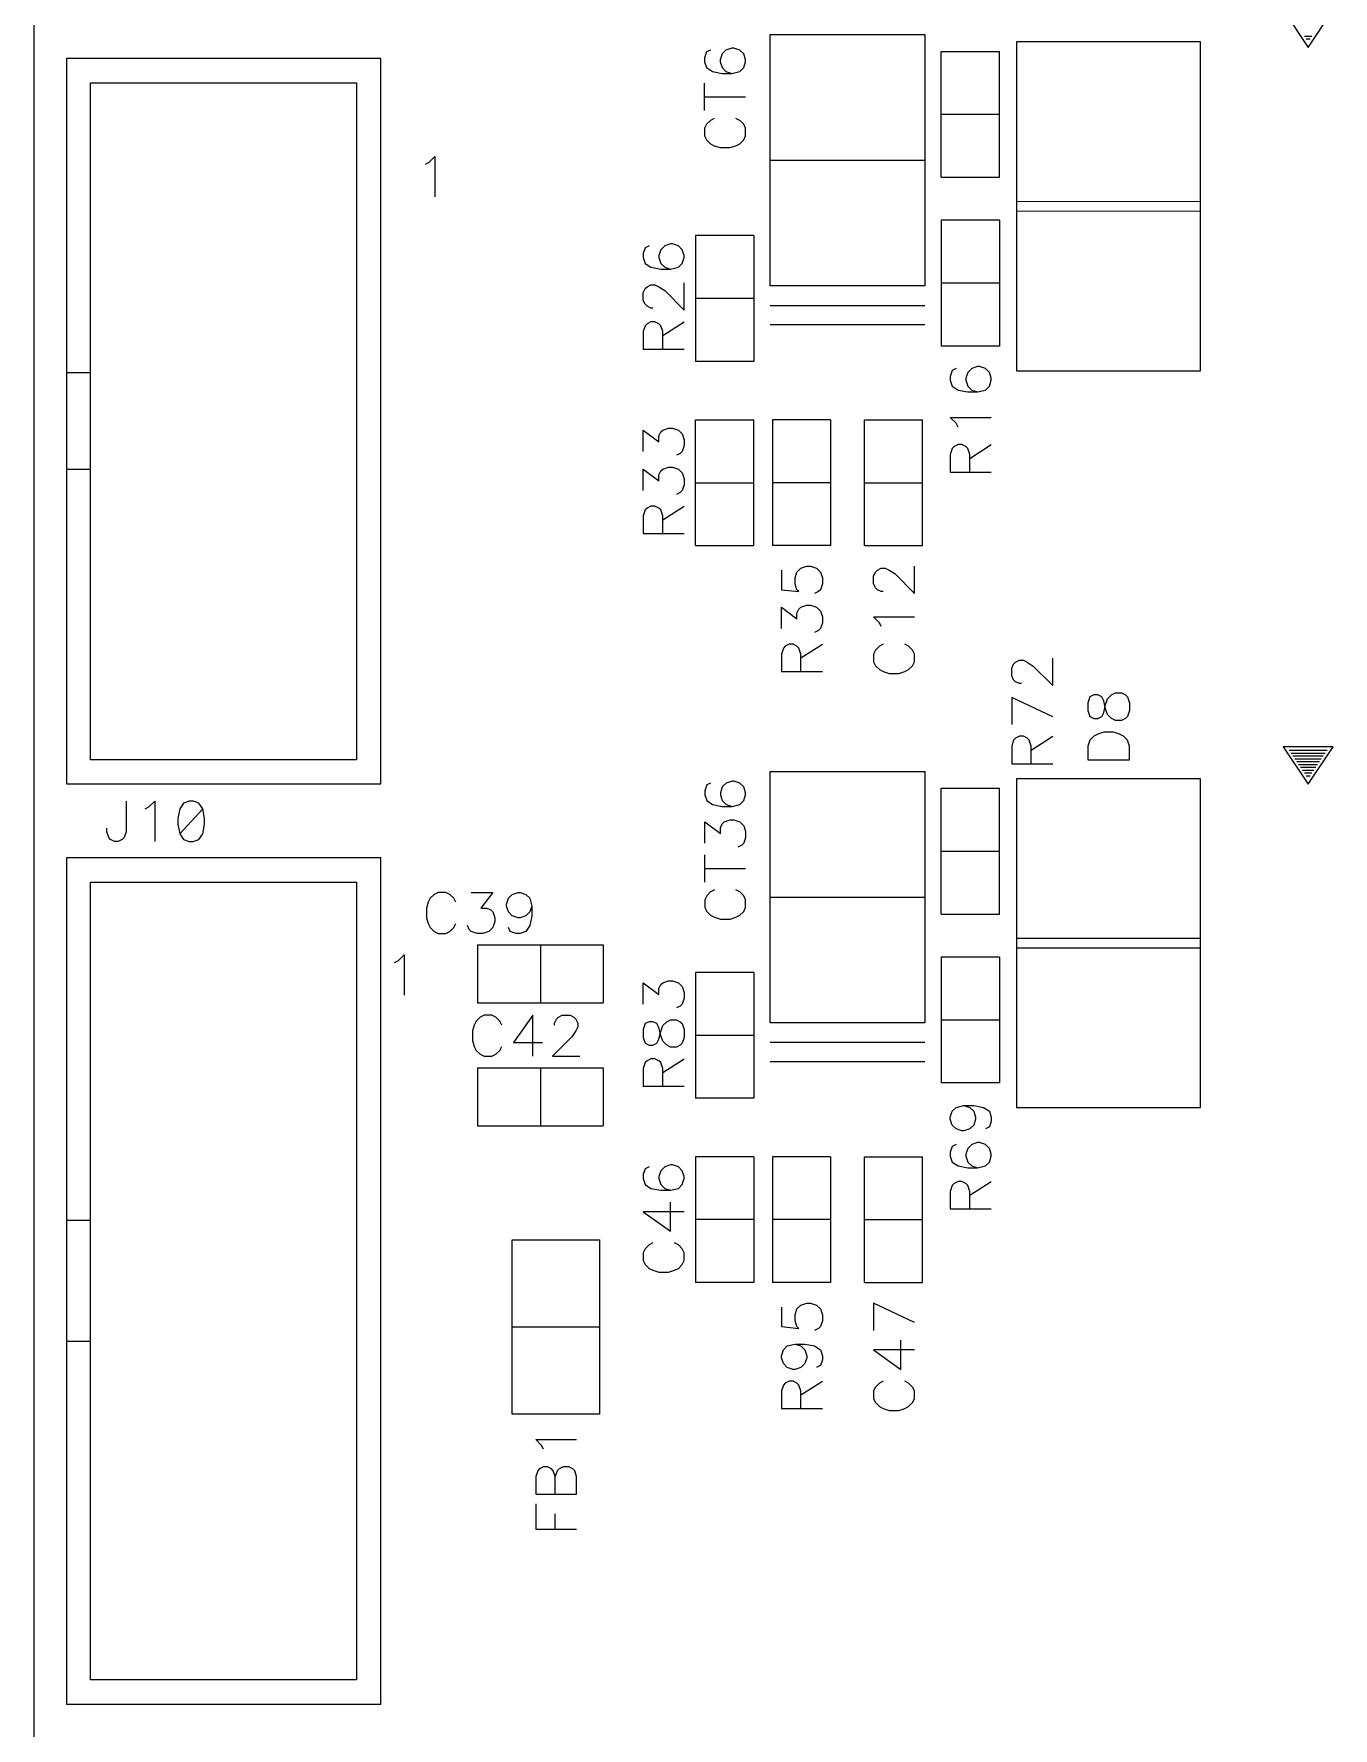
# Model space of a CAD drawing. Extents: x 295 to 953, y 10 to 290.
# Drawn here: x 522.5 to 581.6, y 143.4 to 220.5 of the extents above; entities that cross this region are included whole.
import ezdxf

# ---------------------------------------------------------------- set-up
doc = ezdxf.new("R2010")
doc.units = 0
doc.header["$LTSCALE"] = 5
doc.header["$MEASUREMENT"] = 0
doc.layers.add('DV-DPO-A6_TSK', color=14, linetype='CONTINUOUS')

msp = doc.modelspace()

# ---------------------------------------------------------------- linework, layer by layer
at = {"layer": 'DV-DPO-A6_TSK', "color": 7}
for p, q in [((522.478, 271.397), (522.478, 75.599)), ((579.313, 221.552), (580.447, 219.848)), ((580.447, 219.848), (581.587, 221.552)), ((553.256, 219.725), (553.077, 219.636)), ((553.966, 219.725), (553.793, 219.546)), ((554.234, 219.815), (553.966, 219.725)), ((554.324, 219.815), (554.234, 219.815)), ((554.592, 219.725), (554.324, 219.815)), ((554.771, 219.546), (554.592, 219.725)), ((555.978, 208.991), (555.978, 220.429)), ((555.978, 220.429), (563.013, 220.429)), ((563.013, 220.429), (563.013, 208.991)), ((567.187, 220.094), (567.187, 205.135)), ((575.552, 220.094), (567.187, 220.094)), ((575.552, 205.135), (575.552, 220.094)), ((580.28, 220.362), (580.621, 220.362)), ((580.364, 220.234), (580.537, 220.234)), ((523.958, 219.334), (523.958, 186.337)), ((538.258, 219.334), (523.958, 219.334)), ((538.258, 186.337), (538.258, 219.334)), ((553.077, 219.636), (552.988, 219.367)), ((552.988, 219.367), (552.988, 219.189)), ((552.988, 219.189), (553.077, 218.926)), ((553.077, 218.926), (553.346, 218.747)), ((553.793, 219.546), (553.703, 219.278)), ((553.703, 219.278), (553.703, 219.189)), ((553.703, 219.189), (553.793, 218.926)), ((553.793, 218.926), (553.966, 218.747)), ((554.592, 218.747), (554.771, 218.926)), ((554.854, 219.278), (554.771, 219.546)), ((554.771, 218.926), (554.854, 219.189)), ((554.854, 219.189), (554.854, 219.278)), ((563.762, 213.942), (563.762, 219.664)), ((563.762, 219.664), (566.405, 219.664)), ((566.405, 213.942), (566.405, 219.664)), ((525.059, 187.432), (525.059, 218.233)), ((525.059, 218.233), (537.157, 218.233)), ((537.157, 218.233), (537.157, 187.432)), ((552.988, 216.97), (552.988, 218.216)), ((553.346, 218.747), (553.793, 218.658)), ((553.793, 218.658), (554.234, 218.658)), ((553.966, 218.747), (554.234, 218.658)), ((554.234, 218.658), (554.592, 218.747)), ((552.988, 217.591), (554.854, 217.591)), ((563.762, 216.803), (566.405, 216.803)), ((553.077, 216.35), (552.988, 216.171)), ((552.988, 216.171), (552.988, 215.814)), ((553.256, 216.523), (553.077, 216.35)), ((553.435, 216.613), (553.256, 216.523)), ((554.592, 216.523), (554.413, 216.613)), ((554.771, 216.35), (554.592, 216.523)), ((554.854, 216.171), (554.771, 216.35)), ((554.854, 215.814), (554.854, 216.171)), ((552.988, 215.814), (553.077, 215.635)), ((553.077, 215.635), (553.256, 215.456)), ((553.256, 215.456), (553.435, 215.372)), ((553.435, 215.372), (553.703, 215.283)), ((553.703, 215.283), (554.145, 215.283)), ((554.145, 215.283), (554.413, 215.372)), ((554.413, 215.372), (554.592, 215.456)), ((554.592, 215.456), (554.771, 215.635)), ((554.771, 215.635), (554.854, 215.814)), ((540.287, 214.534), (540.46, 214.623)), ((540.46, 214.623), (540.722, 214.886)), ((540.722, 214.886), (540.722, 213.047)), ((555.978, 214.707), (563.013, 214.707)), ((563.762, 213.942), (566.405, 213.942)), ((575.547, 212.824), (567.187, 212.835)), ((575.552, 212.394), (567.187, 212.382)), ((552.586, 211.282), (552.586, 205.56)), ((555.229, 211.282), (552.586, 211.282)), ((555.229, 211.282), (555.229, 205.56)), ((563.762, 211.98), (563.762, 206.258)), ((566.405, 211.98), (563.762, 211.98)), ((566.405, 211.98), (566.405, 206.258)), ((550.289, 210.728), (550.2, 210.466)), ((550.2, 210.466), (550.2, 210.287)), ((550.468, 210.818), (550.289, 210.728)), ((550.999, 210.639), (550.909, 210.376)), ((551.178, 210.818), (550.999, 210.639)), ((551.44, 210.907), (551.178, 210.818)), ((551.53, 210.907), (551.44, 210.907)), ((551.798, 210.818), (551.53, 210.907)), ((551.977, 210.639), (551.798, 210.818)), ((552.066, 210.376), (551.977, 210.639)), ((550.2, 210.287), (550.289, 210.019)), ((550.289, 210.019), (550.552, 209.84)), ((550.552, 209.84), (550.999, 209.756)), ((550.909, 210.376), (550.909, 210.287)), ((550.909, 210.287), (550.999, 210.019)), ((550.999, 210.019), (551.178, 209.84)), ((550.999, 209.756), (551.44, 209.756)), ((551.178, 209.84), (551.44, 209.756)), ((551.44, 209.756), (551.798, 209.84)), ((551.798, 209.84), (551.977, 210.019)), ((551.977, 210.019), (552.066, 210.287)), ((552.066, 210.287), (552.066, 210.376)), ((550.289, 208.868), (550.378, 208.957)), ((550.378, 208.957), (550.552, 209.041)), ((550.552, 209.041), (550.73, 209.041)), ((550.73, 209.041), (550.909, 208.957)), ((550.909, 208.957), (551.178, 208.778)), ((552.066, 207.89), (552.066, 209.13)), ((563.013, 208.991), (555.978, 208.991)), ((566.405, 209.119), (563.762, 209.119)), ((550.2, 208.689), (550.289, 208.868)), ((550.2, 208.331), (550.2, 208.689)), ((550.289, 208.158), (550.2, 208.331)), ((550.378, 208.069), (550.289, 208.158)), ((551.178, 208.778), (552.066, 207.89)), ((555.229, 208.421), (552.586, 208.421)), ((550.552, 207.979), (550.378, 208.069)), ((550.641, 207.979), (550.552, 207.979)), ((555.978, 208.108), (563.013, 208.108)), ((550.289, 207.18), (550.2, 206.912)), ((550.2, 206.912), (550.2, 206.113)), ((550.378, 207.269), (550.289, 207.18)), ((550.552, 207.359), (550.378, 207.269)), ((550.73, 207.359), (550.552, 207.359)), ((550.909, 207.269), (550.73, 207.359)), ((550.999, 207.18), (550.909, 207.269)), ((551.088, 206.912), (550.999, 207.18)), ((551.088, 206.733), (552.066, 207.359)), ((551.088, 206.113), (551.088, 206.912)), ((555.978, 207.23), (563.013, 207.23)), ((550.2, 206.113), (552.066, 206.113)), ((566.405, 206.258), (563.762, 206.258)), ((555.229, 205.56), (552.586, 205.56)), ((564.259, 205.14), (564.17, 204.878)), ((564.438, 205.23), (564.259, 205.14)), ((564.969, 205.051), (564.879, 204.788)), ((565.148, 205.23), (564.969, 205.051)), ((565.41, 205.319), (565.148, 205.23)), ((565.5, 205.319), (565.41, 205.319)), ((565.768, 205.23), (565.5, 205.319)), ((565.947, 205.051), (565.768, 205.23)), ((566.036, 204.788), (565.947, 205.051)), ((567.187, 205.135), (575.552, 205.135)), ((525.059, 205.034), (523.958, 205.034)), ((564.17, 204.878), (564.17, 204.699)), ((564.17, 204.699), (564.259, 204.431)), ((564.259, 204.431), (564.522, 204.252)), ((564.879, 204.788), (564.879, 204.699)), ((564.879, 204.699), (564.969, 204.431)), ((564.969, 204.431), (565.148, 204.252)), ((565.768, 204.252), (565.947, 204.431)), ((565.947, 204.431), (566.036, 204.699)), ((566.036, 204.699), (566.036, 204.788)), ((564.522, 204.252), (564.969, 204.168)), ((564.969, 204.168), (565.41, 204.168)), ((565.148, 204.252), (565.41, 204.168)), ((565.41, 204.168), (565.768, 204.252)), ((552.586, 197.178), (552.586, 202.9)), ((552.586, 202.9), (555.229, 202.9)), ((555.229, 197.178), (555.229, 202.9)), ((556.078, 202.9), (556.078, 197.178)), ((558.721, 202.9), (556.078, 202.9)), ((558.721, 202.9), (558.721, 197.178)), ((560.269, 197.178), (560.269, 202.9)), ((560.269, 202.9), (562.912, 202.9)), ((562.912, 197.178), (562.912, 202.9)), ((564.438, 202.743), (564.17, 203.011)), ((564.17, 203.011), (566.036, 203.011)), ((564.522, 202.57), (564.438, 202.743)), ((550.2, 201.458), (550.2, 202.436)), ((550.2, 202.436), (550.909, 201.905)), ((550.909, 202.173), (550.999, 202.346)), ((550.909, 201.905), (550.909, 202.173)), ((550.999, 202.346), (551.088, 202.436)), ((551.088, 202.436), (551.351, 202.525)), ((551.351, 202.525), (551.53, 202.525)), ((551.53, 202.525), (551.798, 202.436)), ((551.798, 202.436), (551.977, 202.257)), ((551.977, 202.257), (552.066, 201.994)), ((552.066, 201.994), (552.066, 201.726)), ((551.887, 201.374), (551.708, 201.285)), ((551.977, 201.458), (551.887, 201.374)), ((552.066, 201.726), (551.977, 201.458)), ((564.259, 201.592), (564.17, 201.324)), ((564.17, 201.324), (564.17, 200.525)), ((564.348, 201.681), (564.259, 201.592)), ((564.522, 201.771), (564.348, 201.681)), ((564.7, 201.771), (564.522, 201.771)), ((564.879, 201.681), (564.7, 201.771)), ((564.969, 201.592), (564.879, 201.681)), ((565.058, 201.324), (564.969, 201.592)), ((565.058, 201.145), (566.036, 201.771)), ((565.058, 200.525), (565.058, 201.324)), ((525.059, 200.637), (523.958, 200.637)), ((550.2, 199.687), (550.2, 200.659)), ((550.2, 200.659), (550.909, 200.128)), ((550.909, 200.396), (550.999, 200.575)), ((550.999, 200.575), (551.088, 200.659)), ((551.088, 200.659), (551.351, 200.748)), ((551.351, 200.748), (551.53, 200.748)), ((551.53, 200.748), (551.798, 200.659)), ((551.798, 200.659), (551.977, 200.486)), ((551.977, 200.486), (552.066, 200.217)), ((564.17, 200.525), (566.036, 200.525)), ((550.909, 200.128), (550.909, 200.396)), ((551.977, 199.687), (551.887, 199.597)), ((552.066, 199.949), (551.977, 199.687)), ((552.066, 200.217), (552.066, 199.949)), ((552.586, 200.039), (555.229, 200.039)), ((558.721, 200.039), (556.078, 200.039)), ((560.269, 200.039), (562.912, 200.039)), ((550.378, 198.887), (550.289, 198.798)), ((550.552, 198.977), (550.378, 198.887)), ((550.73, 198.977), (550.552, 198.977)), ((550.909, 198.887), (550.73, 198.977)), ((550.999, 198.798), (550.909, 198.887)), ((551.088, 198.351), (552.066, 198.977)), ((551.887, 199.597), (551.708, 199.508)), ((550.289, 198.798), (550.2, 198.53)), ((550.2, 198.53), (550.2, 197.731)), ((551.088, 198.53), (550.999, 198.798)), ((551.088, 197.731), (551.088, 198.53)), ((550.2, 197.731), (552.066, 197.731)), ((552.586, 197.178), (555.229, 197.178)), ((558.721, 197.178), (556.078, 197.178)), ((560.269, 197.178), (562.912, 197.178)), ((556.486, 196.06), (556.486, 195.171)), ((557.106, 195.708), (557.196, 195.971)), ((557.196, 195.971), (557.375, 196.149)), ((557.375, 196.149), (557.637, 196.239)), ((557.637, 196.239), (557.816, 196.239)), ((557.816, 196.239), (558.084, 196.149)), ((558.084, 196.149), (558.263, 195.971)), ((558.263, 195.971), (558.353, 195.708)), ((560.677, 195.797), (560.767, 195.971)), ((560.767, 195.971), (560.856, 196.06)), ((560.856, 196.06), (561.029, 196.149)), ((561.029, 196.149), (561.208, 196.149)), ((561.208, 196.149), (561.387, 196.06)), ((561.387, 196.06), (561.655, 195.887)), ((561.655, 195.887), (562.544, 194.998)), ((562.544, 194.998), (562.544, 196.239)), ((556.486, 195.171), (557.285, 195.088)), ((557.106, 195.44), (557.106, 195.708)), ((557.196, 195.171), (557.106, 195.44)), ((557.285, 195.088), (557.196, 195.171)), ((558.174, 195.088), (557.995, 194.998)), ((558.263, 195.171), (558.174, 195.088)), ((558.353, 195.44), (558.263, 195.171)), ((558.353, 195.708), (558.353, 195.44)), ((560.677, 195.44), (560.677, 195.797)), ((560.767, 195.261), (560.677, 195.44)), ((560.856, 195.171), (560.767, 195.261)), ((561.029, 195.088), (560.856, 195.171)), ((561.119, 195.088), (561.029, 195.088)), ((556.486, 193.4), (556.486, 194.372)), ((556.486, 194.372), (557.196, 193.842)), ((557.196, 194.11), (557.285, 194.289)), ((557.285, 194.289), (557.375, 194.372)), ((557.375, 194.372), (557.637, 194.462)), ((557.637, 194.462), (557.816, 194.462)), ((557.816, 194.462), (558.084, 194.372)), ((558.084, 194.372), (558.263, 194.199)), ((557.196, 193.842), (557.196, 194.11)), ((558.263, 194.199), (558.353, 193.931)), ((558.353, 193.663), (558.263, 193.4)), ((558.353, 193.931), (558.353, 193.663)), ((560.945, 193.663), (560.677, 193.931)), ((560.677, 193.931), (562.544, 193.931)), ((561.029, 193.489), (560.945, 193.663)), ((558.174, 193.311), (557.995, 193.221)), ((558.263, 193.4), (558.174, 193.311)), ((556.576, 192.512), (556.486, 192.243)), ((556.486, 192.243), (556.486, 191.444)), ((556.665, 192.601), (556.576, 192.512)), ((556.838, 192.69), (556.665, 192.601)), ((557.017, 192.69), (556.838, 192.69)), ((557.196, 192.601), (557.017, 192.69)), ((557.285, 192.512), (557.196, 192.601)), ((557.375, 192.243), (557.285, 192.512)), ((557.375, 192.065), (558.353, 192.69)), ((557.375, 191.444), (557.375, 192.243)), ((560.767, 192.422), (560.677, 192.243)), ((560.677, 192.243), (560.677, 191.891)), ((560.945, 192.601), (560.767, 192.422)), ((561.119, 192.69), (560.945, 192.601)), ((562.275, 192.601), (562.096, 192.69)), ((562.454, 192.422), (562.275, 192.601)), ((562.544, 192.243), (562.454, 192.422)), ((562.544, 191.891), (562.544, 192.243)), ((567.142, 191.869), (567.316, 191.958)), ((567.316, 191.958), (567.494, 191.958)), ((567.494, 191.958), (567.673, 191.869)), ((568.83, 190.807), (568.83, 192.048)), ((556.486, 191.444), (558.353, 191.444)), ((560.677, 191.891), (560.767, 191.712)), ((560.767, 191.712), (560.945, 191.534)), ((560.945, 191.534), (561.119, 191.444)), ((561.119, 191.444), (561.387, 191.355)), ((561.387, 191.355), (561.828, 191.355)), ((561.828, 191.355), (562.096, 191.444)), ((562.096, 191.444), (562.275, 191.534)), ((562.275, 191.534), (562.454, 191.712)), ((562.454, 191.712), (562.544, 191.891)), ((566.964, 191.606), (567.053, 191.78)), ((566.964, 191.249), (566.964, 191.606)), ((567.053, 191.07), (566.964, 191.249)), ((567.053, 191.78), (567.142, 191.869)), ((567.673, 191.869), (567.942, 191.696)), ((567.942, 191.696), (568.83, 190.807)), ((567.142, 190.98), (567.053, 191.07)), ((567.316, 190.897), (567.142, 190.98)), ((567.405, 190.897), (567.316, 190.897)), ((571.507, 190.388), (571.691, 190.478)), ((571.691, 190.478), (571.959, 190.478)), ((571.959, 190.478), (572.138, 190.388)), ((568.83, 189.388), (566.964, 190.271)), ((566.964, 190.271), (566.964, 189.03)), ((570.523, 190.299), (570.434, 190.025)), ((570.434, 190.025), (570.434, 189.667)), ((570.434, 189.667), (570.523, 189.399)), ((570.702, 190.388), (570.523, 190.299)), ((570.881, 190.388), (570.702, 190.388)), ((571.06, 190.299), (570.881, 190.388)), ((571.149, 190.12), (571.06, 190.299)), ((571.238, 189.757), (571.149, 190.12)), ((571.149, 189.578), (571.238, 189.935)), ((571.238, 189.935), (571.328, 190.209)), ((571.328, 189.488), (571.238, 189.757)), ((571.328, 190.209), (571.507, 190.388)), ((572.138, 190.388), (572.228, 190.299)), ((572.228, 190.299), (572.317, 190.025)), ((572.317, 189.667), (572.228, 189.399)), ((572.317, 190.025), (572.317, 189.667)), ((570.523, 189.399), (570.702, 189.31)), ((570.702, 189.31), (570.881, 189.31)), ((570.881, 189.31), (571.06, 189.399)), ((571.06, 189.399), (571.149, 189.578)), ((571.507, 189.31), (571.328, 189.488)), ((571.691, 189.22), (571.507, 189.31)), ((571.959, 189.22), (571.691, 189.22)), ((572.138, 189.31), (571.959, 189.22)), ((572.228, 189.399), (572.138, 189.31)), ((567.053, 188.321), (566.964, 188.052)), ((567.142, 188.41), (567.053, 188.321)), ((567.316, 188.499), (567.142, 188.41)), ((567.494, 188.499), (567.316, 188.499)), ((567.673, 188.41), (567.494, 188.499)), ((567.763, 188.321), (567.673, 188.41)), ((567.852, 188.052), (567.763, 188.321)), ((567.852, 187.874), (568.83, 188.499)), ((570.523, 188.326), (570.434, 188.058)), ((570.702, 188.505), (570.523, 188.326)), ((570.881, 188.594), (570.702, 188.505)), ((571.149, 188.684), (570.881, 188.594)), ((571.602, 188.684), (571.149, 188.684)), ((571.87, 188.594), (571.602, 188.684)), ((572.049, 188.505), (571.87, 188.594)), ((572.228, 188.326), (572.049, 188.505)), ((572.317, 188.058), (572.228, 188.326)), ((537.157, 187.432), (525.059, 187.432)), ((566.964, 188.052), (566.964, 187.253)), ((567.852, 187.253), (567.852, 188.052)), ((570.434, 188.058), (570.434, 187.432)), ((570.434, 187.432), (572.317, 187.432)), ((572.317, 187.432), (572.317, 188.058)), ((581.587, 188.024), (579.313, 188.024)), ((579.313, 188.024), (580.447, 186.32)), ((579.587, 187.862), (581.314, 187.862)), ((579.676, 187.734), (581.224, 187.734)), ((579.76, 187.605), (581.14, 187.605)), ((579.85, 187.477), (581.051, 187.477)), ((579.933, 187.348), (580.967, 187.348)), ((580.447, 186.32), (581.587, 188.024)), ((555.978, 175.463), (555.978, 186.901)), ((555.978, 186.901), (563.013, 186.901)), ((563.013, 186.901), (563.013, 175.463)), ((566.964, 187.253), (568.83, 187.253)), ((567.187, 186.566), (567.187, 171.607)), ((575.552, 186.566), (567.187, 186.566)), ((575.552, 171.607), (575.552, 186.566)), ((580.017, 187.22), (580.883, 187.22)), ((580.107, 187.091), (580.794, 187.091)), ((580.19, 186.963), (580.71, 186.963)), ((580.28, 186.834), (580.621, 186.834)), ((580.364, 186.706), (580.537, 186.706)), ((523.958, 186.337), (538.258, 186.337)), ((553.089, 186.287), (552.999, 186.018)), ((552.999, 186.018), (552.999, 185.839)), ((552.999, 185.839), (553.089, 185.577)), ((553.267, 186.37), (553.089, 186.287)), ((553.798, 186.197), (553.709, 185.929)), ((553.709, 185.929), (553.709, 185.839)), ((553.709, 185.839), (553.798, 185.577)), ((553.977, 186.37), (553.798, 186.197)), ((554.24, 186.46), (553.977, 186.37)), ((554.329, 186.46), (554.24, 186.46)), ((554.592, 186.37), (554.329, 186.46)), ((554.771, 186.197), (554.592, 186.37)), ((554.86, 185.929), (554.771, 186.197)), ((554.771, 185.577), (554.86, 185.839)), ((554.86, 185.839), (554.86, 185.929)), ((563.762, 180.414), (563.762, 186.136)), ((563.762, 186.136), (566.405, 186.136)), ((566.405, 180.414), (566.405, 186.136)), ((526.669, 185.549), (526.669, 184.152)), ((527.54, 185.197), (527.714, 185.286)), ((527.714, 185.286), (527.976, 185.549)), ((527.976, 185.549), (527.976, 183.71)), ((529.111, 185.197), (529.021, 184.761)), ((529.284, 185.46), (529.111, 185.197)), ((530.161, 185.197), (529.111, 184.063)), ((529.546, 185.549), (529.284, 185.46)), ((529.72, 185.549), (529.546, 185.549)), ((529.982, 185.46), (529.72, 185.549)), ((530.161, 185.197), (529.982, 185.46)), ((530.245, 184.761), (530.161, 185.197)), ((553.089, 185.577), (553.357, 185.398)), ((553.357, 185.398), (553.798, 185.309)), ((553.798, 185.577), (553.977, 185.398)), ((553.798, 185.309), (554.24, 185.309)), ((553.977, 185.398), (554.24, 185.309)), ((554.24, 185.309), (554.592, 185.398)), ((554.592, 185.398), (554.771, 185.577)), ((525.791, 184.152), (525.791, 184.325)), ((529.021, 184.761), (529.021, 184.498)), ((529.021, 184.498), (529.111, 184.063)), ((530.161, 184.063), (530.245, 184.498)), ((530.245, 184.498), (530.245, 184.761)), ((552.999, 183.632), (552.999, 184.605)), ((552.999, 184.605), (553.709, 184.074)), ((553.709, 184.336), (553.798, 184.515)), ((553.709, 184.074), (553.709, 184.336)), ((553.798, 184.515), (553.888, 184.605)), ((553.888, 184.605), (554.15, 184.694)), ((554.15, 184.694), (554.329, 184.694)), ((554.329, 184.694), (554.592, 184.605)), ((554.592, 184.605), (554.771, 184.426)), ((554.771, 184.426), (554.86, 184.163)), ((525.881, 183.889), (525.791, 184.152)), ((525.97, 183.8), (525.881, 183.889)), ((526.143, 183.71), (525.97, 183.8)), ((526.317, 183.71), (526.143, 183.71)), ((526.49, 183.8), (526.317, 183.71)), ((526.579, 183.889), (526.49, 183.8)), ((526.669, 184.152), (526.579, 183.889)), ((529.111, 184.063), (529.284, 183.8)), ((529.284, 183.8), (529.546, 183.71)), ((529.546, 183.71), (529.72, 183.71)), ((529.72, 183.71), (529.982, 183.8)), ((529.982, 183.8), (530.161, 184.063)), ((554.681, 183.543), (554.508, 183.453)), ((554.771, 183.632), (554.681, 183.543)), ((554.86, 183.895), (554.771, 183.632)), ((554.86, 184.163), (554.86, 183.895)), ((538.258, 182.967), (523.958, 182.967)), ((523.958, 182.967), (523.958, 144.466)), ((538.258, 144.466), (538.258, 182.967)), ((552.999, 181.861), (552.999, 183.101)), ((563.762, 183.275), (566.405, 183.275)), ((552.999, 182.481), (554.86, 182.481)), ((525.059, 145.567), (525.059, 181.866)), ((525.059, 181.866), (537.157, 181.866)), ((537.157, 181.866), (537.157, 145.567)), ((540.689, 181.308), (540.51, 181.129)), ((540.868, 181.397), (540.689, 181.308)), ((541.22, 181.397), (540.868, 181.397)), ((541.399, 181.308), (541.22, 181.397)), ((541.577, 181.129), (541.399, 181.308)), ((542.376, 181.397), (543.354, 181.397)), ((543.354, 181.397), (542.818, 180.687)), ((544.064, 181.129), (544.243, 181.308)), ((544.243, 181.308), (544.505, 181.397)), ((544.505, 181.397), (544.595, 181.397)), ((544.595, 181.397), (544.863, 181.308)), ((544.863, 181.308), (545.042, 181.129)), ((553.089, 181.241), (552.999, 181.067)), ((553.267, 181.419), (553.089, 181.241)), ((553.446, 181.509), (553.267, 181.419)), ((554.592, 181.419), (554.419, 181.509)), ((554.771, 181.241), (554.592, 181.419)), ((554.86, 181.067), (554.771, 181.241)), ((555.978, 181.179), (563.013, 181.179)), ((540.421, 180.95), (540.337, 180.687)), ((540.337, 180.687), (540.337, 180.24)), ((540.51, 181.129), (540.421, 180.95)), ((541.667, 180.95), (541.577, 181.129)), ((542.818, 180.687), (543.086, 180.687)), ((543.086, 180.687), (543.265, 180.598)), ((543.265, 180.598), (543.354, 180.509)), ((543.354, 180.509), (543.444, 180.24)), ((543.975, 180.866), (544.064, 181.129)), ((543.975, 180.777), (543.975, 180.866)), ((544.064, 180.509), (543.975, 180.777)), ((544.243, 180.33), (544.064, 180.509)), ((545.042, 180.509), (544.863, 180.33)), ((545.042, 181.129), (545.126, 180.777)), ((545.126, 180.777), (545.042, 180.509)), ((545.126, 180.777), (545.126, 180.33)), ((552.999, 181.067), (552.999, 180.71)), ((552.999, 180.71), (553.089, 180.536)), ((553.089, 180.536), (553.267, 180.358)), ((554.592, 180.358), (554.771, 180.536)), ((554.771, 180.536), (554.86, 180.71)), ((554.86, 180.71), (554.86, 181.067)), ((563.762, 180.414), (566.405, 180.414)), ((540.337, 180.24), (540.421, 179.978)), ((540.421, 179.978), (540.51, 179.799)), ((540.51, 179.799), (540.689, 179.62)), ((540.689, 179.62), (540.868, 179.531)), ((541.22, 179.531), (541.399, 179.62)), ((541.399, 179.62), (541.577, 179.799)), ((541.577, 179.799), (541.667, 179.978)), ((542.287, 179.709), (542.198, 179.888)), ((542.376, 179.62), (542.287, 179.709)), ((542.645, 179.531), (542.376, 179.62)), ((543.176, 179.62), (542.907, 179.531)), ((543.354, 179.799), (543.176, 179.62)), ((543.444, 180.067), (543.354, 179.799)), ((543.444, 180.24), (543.444, 180.067)), ((544.153, 179.62), (544.064, 179.799)), ((544.416, 179.531), (544.153, 179.62)), ((544.505, 180.24), (544.243, 180.33)), ((544.595, 180.24), (544.505, 180.24)), ((544.863, 180.33), (544.595, 180.24)), ((544.863, 179.62), (544.595, 179.531)), ((545.042, 179.888), (544.863, 179.62)), ((545.126, 180.33), (545.042, 179.888)), ((553.267, 180.358), (553.446, 180.268)), ((553.446, 180.268), (553.709, 180.179)), ((553.709, 180.179), (554.15, 180.179)), ((554.15, 180.179), (554.419, 180.268)), ((554.419, 180.268), (554.592, 180.358)), ((540.868, 179.531), (541.22, 179.531)), ((542.907, 179.531), (542.645, 179.531)), ((542.667, 179.011), (548.384, 179.011)), ((542.667, 179.011), (542.667, 176.368)), ((544.595, 179.531), (544.416, 179.531)), ((545.528, 179.011), (545.528, 176.368)), ((548.384, 179.011), (548.384, 176.368)), ((575.547, 179.296), (567.187, 179.307)), ((575.552, 178.866), (567.187, 178.854)), ((538.89, 178.212), (539.063, 178.301)), ((539.063, 178.301), (539.325, 178.564)), ((539.325, 178.564), (539.325, 176.725)), ((563.762, 178.452), (563.762, 172.73)), ((566.405, 178.452), (563.762, 178.452)), ((566.405, 178.452), (566.405, 172.73)), ((551.088, 177.29), (551.351, 177.379)), ((551.351, 177.379), (551.53, 177.379)), ((551.53, 177.379), (551.798, 177.29)), ((552.586, 177.754), (552.586, 172.032)), ((555.229, 177.754), (552.586, 177.754)), ((555.229, 177.754), (555.229, 172.032)), ((550.2, 176.312), (550.2, 177.29)), ((550.2, 177.29), (550.909, 176.759)), ((550.909, 177.027), (550.999, 177.2)), ((550.909, 176.759), (550.909, 177.027)), ((550.999, 177.2), (551.088, 177.29)), ((551.798, 177.29), (551.977, 177.111)), ((551.977, 177.111), (552.066, 176.848)), ((552.066, 176.58), (551.977, 176.312)), ((552.066, 176.848), (552.066, 176.58)), ((542.667, 176.368), (548.384, 176.368)), ((542.963, 175.809), (542.784, 175.72)), ((543.315, 175.809), (542.963, 175.809)), ((543.494, 175.72), (543.315, 175.809)), ((545.182, 175.809), (544.293, 174.563)), ((545.182, 173.943), (545.182, 175.809)), ((546.338, 175.72), (546.512, 175.809)), ((546.512, 175.809), (546.869, 175.809)), ((546.869, 175.809), (547.048, 175.72)), ((551.887, 176.228), (551.708, 176.139)), ((551.977, 176.312), (551.887, 176.228)), ((542.516, 175.362), (542.432, 175.099)), ((542.432, 175.099), (542.432, 174.652)), ((542.606, 175.541), (542.516, 175.362)), ((542.784, 175.72), (542.606, 175.541)), ((543.673, 175.541), (543.494, 175.72)), ((543.762, 175.362), (543.673, 175.541)), ((546.159, 175.451), (546.249, 175.63)), ((546.159, 175.362), (546.159, 175.451)), ((546.249, 175.63), (546.338, 175.72)), ((547.137, 175.099), (546.959, 174.831)), ((547.048, 175.72), (547.137, 175.63)), ((547.137, 175.63), (547.221, 175.451)), ((547.221, 175.278), (547.137, 175.099)), ((547.221, 175.451), (547.221, 175.278)), ((550.289, 175.429), (550.2, 175.161)), ((550.2, 175.161), (550.2, 174.803)), ((550.468, 175.513), (550.289, 175.429)), ((550.641, 175.513), (550.468, 175.513)), ((550.82, 175.429), (550.641, 175.513)), ((550.909, 175.25), (550.82, 175.429)), ((550.999, 174.893), (550.909, 175.25)), ((550.909, 174.719), (550.999, 175.071)), ((550.999, 175.071), (551.088, 175.34)), ((551.088, 175.34), (551.267, 175.513)), ((551.267, 175.513), (551.44, 175.602)), ((551.44, 175.602), (551.708, 175.602)), ((551.708, 175.602), (551.887, 175.513)), ((551.887, 175.513), (551.977, 175.429)), ((551.977, 175.429), (552.066, 175.161)), ((552.066, 175.161), (552.066, 174.803)), ((563.013, 175.463), (555.978, 175.463)), ((566.405, 175.591), (563.762, 175.591)), ((542.432, 174.652), (542.516, 174.39)), ((542.516, 174.39), (542.606, 174.211)), ((543.673, 174.211), (543.762, 174.39)), ((544.293, 174.563), (545.623, 174.563)), ((546.959, 174.831), (546.07, 173.943)), ((550.2, 174.803), (550.289, 174.541)), ((550.289, 174.541), (550.468, 174.451)), ((550.468, 174.451), (550.641, 174.451)), ((550.641, 174.451), (550.82, 174.541)), ((550.82, 174.541), (550.909, 174.719)), ((551.088, 174.63), (550.999, 174.893)), ((551.267, 174.451), (551.088, 174.63)), ((551.44, 174.362), (551.267, 174.451)), ((551.708, 174.362), (551.44, 174.362)), ((551.887, 174.451), (551.708, 174.362)), ((551.977, 174.541), (551.887, 174.451)), ((552.066, 174.803), (551.977, 174.541)), ((555.229, 174.893), (552.586, 174.893)), ((555.978, 174.58), (563.013, 174.58)), ((542.606, 174.211), (542.784, 174.032)), ((542.784, 174.032), (542.963, 173.943)), ((542.963, 173.943), (543.315, 173.943)), ((543.315, 173.943), (543.494, 174.032)), ((543.494, 174.032), (543.673, 174.211)), ((546.07, 173.943), (547.311, 173.943)), ((550.289, 173.652), (550.2, 173.384)), ((550.378, 173.741), (550.289, 173.652)), ((550.552, 173.831), (550.378, 173.741)), ((550.73, 173.831), (550.552, 173.831)), ((550.909, 173.741), (550.73, 173.831)), ((550.999, 173.652), (550.909, 173.741)), ((551.088, 173.384), (550.999, 173.652)), ((551.088, 173.205), (552.066, 173.831)), ((555.978, 173.702), (563.013, 173.702)), ((542.667, 173.423), (548.384, 173.423)), ((542.667, 173.423), (542.667, 170.78)), ((545.528, 173.423), (545.528, 170.78)), ((548.384, 173.423), (548.384, 170.78)), ((550.2, 173.384), (550.2, 172.585)), ((551.088, 172.585), (551.088, 173.384)), ((566.405, 172.73), (563.762, 172.73)), ((550.2, 172.585), (552.066, 172.585)), ((555.229, 172.032), (552.586, 172.032)), ((564.17, 171.171), (564.259, 171.439)), ((564.17, 171.082), (564.17, 171.171)), ((564.259, 171.439), (564.438, 171.612)), ((564.438, 171.612), (564.79, 171.702)), ((564.79, 171.702), (565.058, 171.612)), ((564.79, 171.702), (565.237, 171.702)), ((565.058, 171.612), (565.237, 171.439)), ((565.237, 171.702), (565.678, 171.612)), ((565.237, 171.439), (565.321, 171.171)), ((565.321, 171.171), (565.321, 171.082)), ((565.678, 171.612), (565.947, 171.439)), ((565.947, 171.439), (566.036, 171.171)), ((566.036, 171.171), (566.036, 170.992)), ((567.187, 171.607), (575.552, 171.607)), ((542.667, 170.78), (548.384, 170.78)), ((564.259, 170.813), (564.17, 171.082)), ((564.438, 170.64), (564.259, 170.813)), ((564.7, 170.551), (564.438, 170.64)), ((564.79, 170.551), (564.7, 170.551)), ((565.058, 170.64), (564.79, 170.551)), ((565.237, 170.813), (565.058, 170.64)), ((565.321, 171.082), (565.237, 170.813)), ((565.947, 170.724), (565.768, 170.64)), ((566.036, 170.992), (565.947, 170.724)), ((564.259, 169.841), (564.17, 169.573)), ((564.438, 169.925), (564.259, 169.841)), ((564.969, 169.752), (564.879, 169.483)), ((565.148, 169.925), (564.969, 169.752)), ((565.41, 170.014), (565.148, 169.925)), ((565.5, 170.014), (565.41, 170.014)), ((565.768, 169.925), (565.5, 170.014)), ((565.947, 169.752), (565.768, 169.925)), ((566.036, 169.483), (565.947, 169.752)), ((550.468, 168.908), (550.289, 168.818)), ((551.178, 168.908), (550.999, 168.729)), ((551.44, 168.997), (551.178, 168.908)), ((551.53, 168.997), (551.44, 168.997)), ((551.798, 168.908), (551.53, 168.997)), ((551.977, 168.729), (551.798, 168.908)), ((552.586, 169.372), (552.586, 163.65)), ((555.229, 169.372), (552.586, 169.372)), ((555.229, 169.372), (555.229, 163.65)), ((556.078, 169.372), (556.078, 163.65)), ((558.721, 169.372), (556.078, 169.372)), ((558.721, 169.372), (558.721, 163.65)), ((560.269, 163.65), (560.269, 169.372)), ((560.269, 169.372), (562.912, 169.372)), ((562.912, 163.65), (562.912, 169.372)), ((564.17, 169.573), (564.17, 169.394)), ((564.17, 169.394), (564.259, 169.131)), ((564.259, 169.131), (564.522, 168.953)), ((564.522, 168.953), (564.969, 168.863)), ((564.879, 169.483), (564.879, 169.394)), ((564.879, 169.394), (564.969, 169.131)), ((564.969, 169.131), (565.148, 168.953)), ((564.969, 168.863), (565.41, 168.863)), ((565.148, 168.953), (565.41, 168.863)), ((565.41, 168.863), (565.768, 168.953)), ((565.768, 168.953), (565.947, 169.131)), ((565.947, 169.131), (566.036, 169.394)), ((566.036, 169.394), (566.036, 169.483)), ((550.289, 168.818), (550.2, 168.556)), ((550.2, 168.556), (550.2, 168.377)), ((550.2, 168.377), (550.289, 168.109)), ((550.289, 168.109), (550.552, 167.93)), ((550.999, 168.729), (550.909, 168.466)), ((550.909, 168.466), (550.909, 168.377)), ((550.909, 168.377), (550.999, 168.109)), ((550.999, 168.109), (551.178, 167.93)), ((551.798, 167.93), (551.977, 168.109)), ((552.066, 168.466), (551.977, 168.729)), ((551.977, 168.109), (552.066, 168.377)), ((552.066, 168.377), (552.066, 168.466)), ((564.259, 168.064), (564.17, 167.796)), ((564.348, 168.153), (564.259, 168.064)), ((564.522, 168.243), (564.348, 168.153)), ((564.7, 168.243), (564.522, 168.243)), ((564.879, 168.153), (564.7, 168.243)), ((564.969, 168.064), (564.879, 168.153)), ((565.058, 167.796), (564.969, 168.064)), ((565.058, 167.617), (566.036, 168.243)), ((550.552, 167.93), (550.999, 167.846)), ((550.999, 167.846), (551.44, 167.846)), ((551.178, 167.93), (551.44, 167.846)), ((551.44, 167.846), (551.798, 167.93)), ((551.44, 165.98), (551.44, 167.31)), ((564.17, 167.796), (564.17, 166.997)), ((565.058, 166.997), (565.058, 167.796)), ((552.066, 166.868), (550.2, 166.868)), ((550.2, 166.868), (551.44, 165.98)), ((555.229, 166.511), (552.586, 166.511)), ((558.721, 166.511), (556.078, 166.511)), ((560.269, 166.511), (562.912, 166.511)), ((564.17, 166.997), (566.036, 166.997)), ((525.059, 166.466), (523.958, 166.466)), ((544.243, 157.665), (544.243, 165.583)), ((544.243, 165.583), (548.205, 165.583)), ((548.205, 165.583), (548.205, 157.665)), ((550.289, 165.181), (550.2, 165.002)), ((550.2, 165.002), (550.2, 164.65)), ((550.468, 165.359), (550.289, 165.181)), ((550.641, 165.449), (550.468, 165.359)), ((551.798, 165.359), (551.619, 165.449)), ((551.977, 165.181), (551.798, 165.359)), ((552.066, 165.002), (551.977, 165.181)), ((552.066, 164.65), (552.066, 165.002)), ((550.2, 164.65), (550.289, 164.471)), ((550.289, 164.471), (550.468, 164.292)), ((550.468, 164.292), (550.641, 164.203)), ((550.641, 164.203), (550.909, 164.113)), ((551.351, 164.113), (551.619, 164.203)), ((551.619, 164.203), (551.798, 164.292)), ((551.798, 164.292), (551.977, 164.471)), ((551.977, 164.471), (552.066, 164.65)), ((550.909, 164.113), (551.351, 164.113)), ((555.229, 163.65), (552.586, 163.65)), ((558.721, 163.65), (556.078, 163.65)), ((560.269, 163.65), (562.912, 163.65)), ((557.375, 162.621), (557.637, 162.711)), ((557.637, 162.711), (557.816, 162.711)), ((557.816, 162.711), (558.084, 162.621)), ((562.544, 161.822), (560.677, 162.711)), ((560.677, 162.711), (560.677, 161.47)), ((556.486, 162.532), (556.486, 161.643)), ((557.106, 162.18), (557.196, 162.443)), ((557.106, 161.912), (557.106, 162.18)), ((557.196, 161.643), (557.106, 161.912)), ((557.196, 162.443), (557.375, 162.621)), ((558.084, 162.621), (558.263, 162.443)), ((558.263, 162.443), (558.353, 162.18)), ((558.353, 161.912), (558.263, 161.643)), ((558.353, 162.18), (558.353, 161.912)), ((548.205, 161.621), (544.243, 161.621)), ((556.486, 161.643), (557.285, 161.56)), ((557.285, 161.56), (557.196, 161.643)), ((558.174, 161.56), (557.995, 161.47)), ((558.263, 161.643), (558.174, 161.56)), ((525.059, 160.967), (523.958, 160.967)), ((556.486, 160.314), (556.576, 160.582)), ((556.576, 160.582), (556.754, 160.761)), ((556.754, 160.761), (557.106, 160.844)), ((557.106, 160.844), (557.375, 160.761)), ((557.106, 160.844), (557.553, 160.844)), ((557.375, 160.761), (557.553, 160.582)), ((557.553, 160.844), (557.995, 160.761)), ((557.553, 160.582), (557.637, 160.314)), ((557.995, 160.761), (558.263, 160.582)), ((558.263, 160.582), (558.353, 160.314)), ((562.544, 160.582), (560.677, 160.582)), ((560.677, 160.582), (561.918, 159.693)), ((561.918, 159.693), (561.918, 161.023)), ((556.486, 160.224), (556.486, 160.314)), ((556.576, 159.961), (556.486, 160.224)), ((556.754, 159.783), (556.576, 159.961)), ((557.017, 159.693), (556.754, 159.783)), ((557.106, 159.693), (557.017, 159.693)), ((557.375, 159.783), (557.106, 159.693)), ((557.553, 159.961), (557.375, 159.783)), ((557.637, 160.224), (557.553, 159.961)), ((557.637, 160.314), (557.637, 160.224)), ((558.263, 159.872), (558.084, 159.783)), ((558.353, 160.135), (558.263, 159.872)), ((558.353, 160.314), (558.353, 160.135)), ((556.576, 158.984), (556.486, 158.715)), ((556.665, 159.073), (556.576, 158.984)), ((556.838, 159.162), (556.665, 159.073)), ((557.017, 159.162), (556.838, 159.162)), ((557.196, 159.073), (557.017, 159.162)), ((557.285, 158.984), (557.196, 159.073)), ((557.375, 158.715), (557.285, 158.984)), ((557.375, 158.537), (558.353, 159.162)), ((560.767, 158.894), (560.677, 158.715)), ((560.945, 159.073), (560.767, 158.894)), ((561.119, 159.162), (560.945, 159.073)), ((562.275, 159.073), (562.096, 159.162)), ((562.454, 158.894), (562.275, 159.073)), ((562.544, 158.715), (562.454, 158.894)), ((556.486, 158.715), (556.486, 157.916)), ((557.375, 157.916), (557.375, 158.715)), ((560.677, 158.715), (560.677, 158.363)), ((560.677, 158.363), (560.767, 158.184)), ((560.767, 158.184), (560.945, 158.006)), ((562.275, 158.006), (562.454, 158.184)), ((562.454, 158.184), (562.544, 158.363)), ((562.544, 158.363), (562.544, 158.715)), ((548.205, 157.665), (544.243, 157.665)), ((556.486, 157.916), (558.353, 157.916)), ((560.945, 158.006), (561.119, 157.916)), ((561.119, 157.916), (561.387, 157.827)), ((561.387, 157.827), (561.828, 157.827)), ((561.828, 157.827), (562.096, 157.916)), ((562.096, 157.916), (562.275, 158.006)), ((545.573, 156.234), (545.31, 156.502)), ((545.31, 156.502), (547.171, 156.502)), ((545.662, 156.061), (545.573, 156.234)), ((545.4, 155.083), (545.31, 154.815)), ((545.483, 155.173), (545.4, 155.083)), ((545.662, 155.262), (545.483, 155.173)), ((545.841, 155.262), (545.662, 155.262)), ((546.02, 155.173), (545.841, 155.262)), ((546.109, 155.083), (546.02, 155.173)), ((546.199, 154.815), (546.109, 155.083)), ((546.288, 155.083), (546.199, 154.815)), ((546.372, 155.173), (546.288, 155.083)), ((546.551, 155.262), (546.372, 155.173)), ((546.819, 155.262), (546.551, 155.262)), ((546.998, 155.173), (546.819, 155.262)), ((547.087, 155.083), (546.998, 155.173)), ((547.171, 154.815), (547.087, 155.083)), ((545.31, 154.815), (545.31, 154.016)), ((546.199, 154.016), (546.199, 154.815)), ((547.171, 154.016), (547.171, 154.815)), ((545.31, 154.016), (547.171, 154.016)), ((545.31, 153.574), (545.31, 152.418)), ((546.199, 152.418), (546.199, 153.127)), ((545.31, 152.418), (547.171, 152.418)), ((537.157, 145.567), (525.059, 145.567)), ((523.958, 144.466), (538.258, 144.466))]:
    msp.add_line(p, q, dxfattribs=at)

doc.saveas('drawing.dxf')
